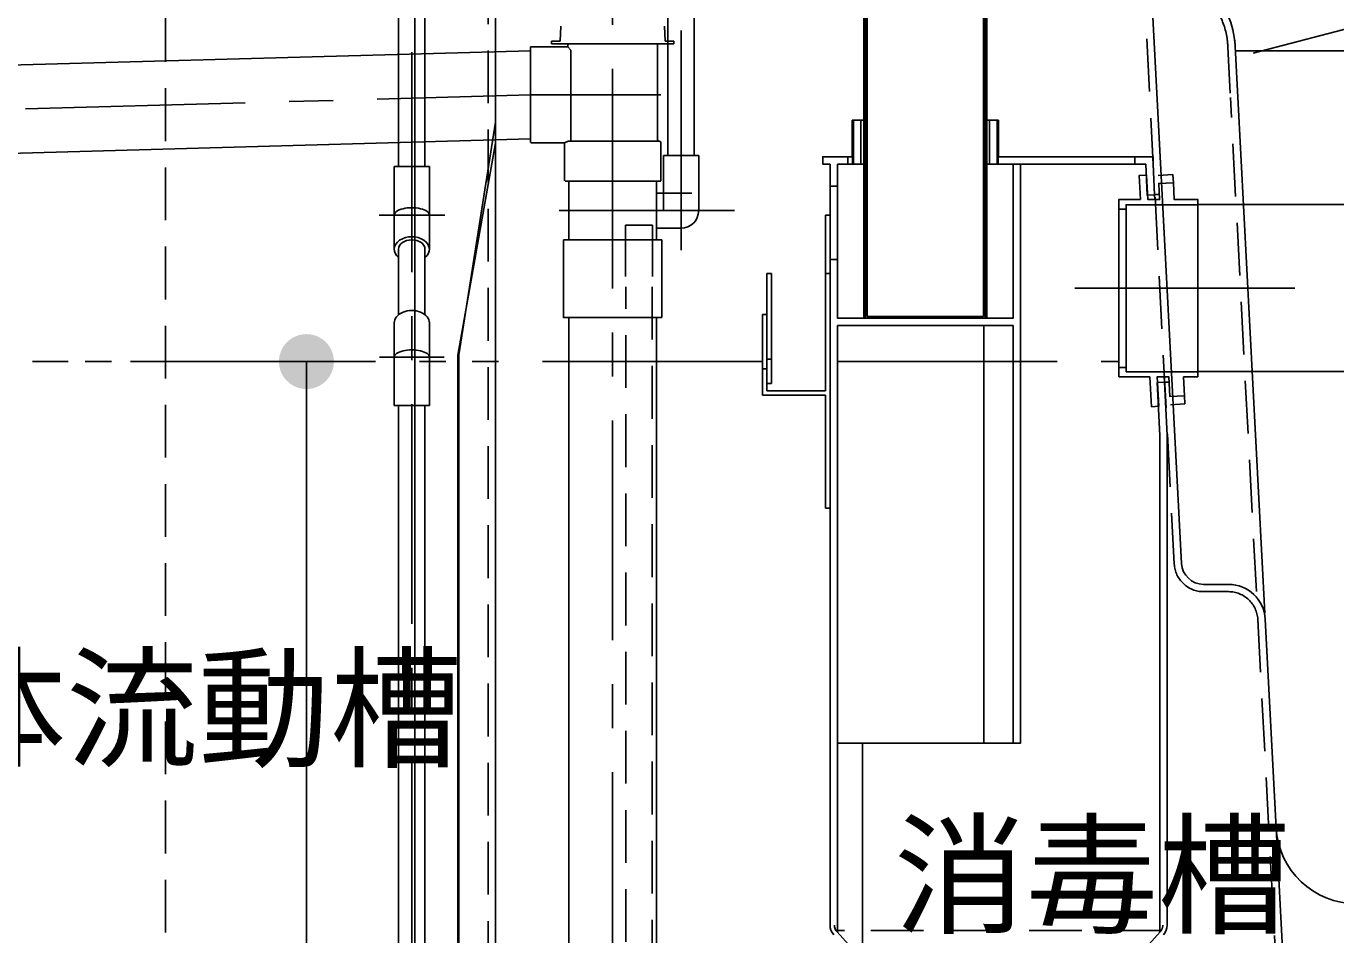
# Model space of a CAD drawing. Units: millimetres, scale not verified. Extents: x -22013 to 8910, y -6308 to 6308.
# Drawn here: x -4592 to -3699, y -2466 to -1846 of the extents above; entities that cross this region are included whole.
import ezdxf
from ezdxf.enums import TextEntityAlignment as Align

# ---------------------------------------------------------------- set-up
doc = ezdxf.new("R2010")
doc.units = ezdxf.units.MM
doc.header["$LTSCALE"] = 30
for name, pattern in [('CHAIN1', [8, 5, -1, 1, -1]), ('DASHED1', [1.8, 1.2, -0.6]), ('DOUBLE_CHAIN1', [8.8, 5, -1, 0.6, -0.6, 0.6, -1])]:
    doc.linetypes.add(name, pattern=pattern)
for name, color, linetype, lineweight in [('0-0_0E', 3, 'Continuous', 25), ('0-1_空気管', 3, 'Continuous', 25), ('0-2_09', 3, 'Continuous', 25), ('0-3_製作', 5, 'Continuous', 25), ('0-4_躯体', 3, 'Continuous', 25), ('0-5_文字', 3, 'Continuous', 25), ('0-6_機器', 3, 'Continuous', 25), ('0-9_水管', 3, 'Continuous', 25), ('0-A_0A', 3, 'Continuous', 25), ('0-C_07', 3, 'Continuous', 25), ('1-6_00クル-フ-6寸法', 132, 'Continuous', 25)]:
    doc.layers.add(name, color=color, linetype=linetype, lineweight=lineweight)
doc.styles.add('ＭＳ ゴシック', font='')
doc.styles.get('ＭＳ ゴシック').set_extended_font_data('MS Gothic')

msp = doc.modelspace()

# ---------------------------------------------------------------- linework, layer by layer
at = {"layer": '0-0_0E'}
for p, q in [((-3619.77, -1829.31), (-3755.45, -1864.55)), ((-3768.01, -1855.74), (-3765.98, -1894.65)), ((-3063.31, -1863.08), (-3767.63, -1863.08)), ((-3793.11, -1967.87), (-3674.97, -1967.87)), ((-3674.97, -2081.87), (-3793.11, -2081.87))]:
    msp.add_line(p, q, dxfattribs=at)
at = {"layer": '0-0_0E', "linetype": 'DASHED1'}
msp.add_line((-3773.01, -1856.01), (-3770.97, -1894.91), dxfattribs=at)
at = {"layer": '0-0_0E'}
msp.add_arc((-3684.93, -2390.08), 55, 183, 270, dxfattribs=at)
at = {"layer": '0-1_空気管', "linetype": 'DASHED1'}
for p, q in [((-4277.33, -1754.82), (-4277.33, -3471.67)), ((-5071.64, -2075.08), (-4563.77, -2075.08))]:
    msp.add_line(p, q, dxfattribs=at)
at = {"layer": '0-1_空気管'}
for p, q in [((-4272.34, -1754.82), (-4272.34, -3474.08)), ((-4297.33, -2070.49), (-4272.34, -1911.73)), ((-4297.95, -3524.08), (-4297.95, -2070.73)), ((-4297.33, -2632.08), (-4297.33, -2070.49))]:
    msp.add_line(p, q, dxfattribs=at)
at = {"layer": '0-1_空気管', "linetype": 'DOUBLE_CHAIN1'}
for p, q in [((-4297.95, -2070.73), (-4272.34, -1926.03)), ((-4090.09, -2075.08), (-6278.11, -2075.08))]:
    msp.add_line(p, q, dxfattribs=at)
at = {"layer": '0-1_空気管'}
msp.add_lwpolyline([(-4327.33, -3524.85), (-4327.33, -1743.64), (-4282.07, -1744.82)], dxfattribs=at)
at = {"layer": '0-2_09', "linetype": 'DASHED1'}
for p, q in [((-3830.89, -1801.03), (-3809.29, -2213.13)), ((-3789.32, -2232.08), (-3772.28, -2232.08)), ((-3752.31, -2251.03), (-3732.34, -2632.08))]:
    msp.add_line(p, q, dxfattribs=at)
at = {"layer": '0-2_09'}
for p, q in [((-3768.01, -1855.74), (-3765.98, -1894.65)), ((-3747.52, -2246.72), (-3765.98, -1894.65)), ((-3772.28, -2227.08), (-3789.32, -2227.08))]:
    msp.add_line(p, q, dxfattribs=at)
for points in [[(-3804.3, -2212.86), (-3825.9, -1800.77)], [(-3644.34, -2632.08), (-3644.34, -2627.08), (-3727.59, -2627.08), (-3747.31, -2250.77)]]:
    msp.add_lwpolyline(points, dxfattribs=at)
at = {"layer": '0-2_09', "linetype": 'DASHED1'}
for centre, start, end in [((-3789.32, -2212.08), 183, 270), ((-3772.28, -2252.08), 3, 90)]:
    msp.add_arc(centre, 20, start, end, dxfattribs=at)
at = {"layer": '0-2_09'}
for centre, radius, start, end in [((-3789.32, -2212.08), 15, 183, 270), ((-3772.28, -2252.08), 25, 3, 90)]:
    msp.add_arc(centre, radius, start, end, dxfattribs=at)
at = {"layer": '0-3_製作', "color": 3, "linetype": 'CHAIN1'}
msp.add_line((-3877.11, -2025.08), (-3708.81, -2025.08), dxfattribs=at)
at = {"layer": '0-4_躯体', "linetype": 'CHAIN1'}
for p, q in [((-4145.66, -1999.08), (-4145.66, -1714.17)), ((-4329.33, -3454.06), (-4329.33, -1755.58)), ((-4192.33, -3465.27), (-4192.33, -1823.4)), ((-6032.33, -1943.08), (-4248.33, -1893.08)), ((-4248.33, -1893.08), (-4159.59, -1893.08)), ((-4228.83, -1972.08), (-4109.33, -1972.08)), ((-4306.74, -1975.08), (-4351.6, -1975.08)), ((-4307.33, -2072.08), (-4351.33, -2072.08))]:
    msp.add_line(p, q, dxfattribs=at)
at = {"layer": '0-4_躯体'}
for p, q in [((-4338.33, -1942.08), (-4338.33, -1803.08)), ((-4320.33, -1942.08), (-4320.33, -1803.08)), ((-4154.66, -1809.08), (-4154.66, -1934.58)), ((-4136.66, -1934.58), (-4136.66, -1809.08)), ((-4228.13, -1856.48), (-4227.59, -1846.23)), ((-4156.54, -1856.48), (-4157.08, -1846.23)), ((-4233.96, -1858.28), (-4233.96, -1856.48)), ((-4228.13, -1856.48), (-4233.96, -1856.48)), ((-4156.54, -1856.48), (-4150.71, -1856.48)), ((-4150.71, -1858.28), (-4150.71, -1856.48)), ((-4248.33, -1863.03), (-5024.2, -1884.59)), ((-4248.33, -1860.33), (-4222.83, -1860.33)), ((-4248.33, -1925.53), (-4248.33, -1860.33)), ((-4233.96, -1858.28), (-4150.71, -1858.28)), ((-4222.83, -1860.33), (-4222.83, -1858.28)), ((-4222.83, -1860.33), (-4220.83, -1862.58)), ((-4220.83, -1924.58), (-4220.83, -1862.58)), ((-4161.84, -1923.58), (-4161.84, -1858.28)), ((-5022.53, -1944.81), (-4248.33, -1923.13)), ((-4248.03, -1925.83), (-4225.08, -1925.83)), ((-4225.08, -1925.83), (-4222.72, -1924.58)), ((-4225.08, -1951.78), (-4225.08, -1925.83)), ((-4160.58, -1924.58), (-4222.72, -1924.58)), ((-4159.59, -1951.78), (-4159.59, -1925.58)), ((-4157.66, -1934.58), (-4157.66, -1972.08)), ((-4133.66, -1934.58), (-4157.66, -1934.58)), ((-4133.66, -1934.58), (-4133.66, -1972.08)), ((-4317.33, -1942.08), (-4341.33, -1942.08)), ((-4341.33, -1942.08), (-4341.33, -1998.41)), ((-4317.33, -1942.08), (-4317.33, -1998.41)), ((-4224.78, -1952.08), (-4159.88, -1952.08)), ((-4222.33, -1992.08), (-4222.33, -1952.08)), ((-4162.33, -1952.08), (-4162.33, -1992.08)), ((-4162.33, -1960.08), (-4138.33, -1960.08)), ((-4162.33, -1984.08), (-4145.66, -1984.08)), ((-4338.33, -2043.13), (-4338.33, -1998.41)), ((-4320.33, -2043.13), (-4320.33, -1998.41)), ((-4158.83, -1992.08), (-4225.83, -1992.08)), ((-4158.83, -2045.08), (-4158.83, -1992.08)), ((-4222.33, -3327.08), (-4222.33, -2045.08)), ((-4162.33, -3327.08), (-4162.33, -2045.08)), ((-4341.33, -2105.08), (-4341.33, -2048.74)), ((-4317.33, -2105.08), (-4317.33, -2048.74)), ((-4317.33, -2105.08), (-4341.33, -2105.08)), ((-4338.33, -3389.08), (-4338.33, -2105.08)), ((-4320.33, -3389.08), (-4320.33, -2105.08))]:
    msp.add_line(p, q, dxfattribs=at)
at = {"layer": '0-4_躯体', "linetype": 'DASHED1'}
for p, q in [((-4183.53, -1982.08), (-4183.53, -2017.08)), ((-4183.33, -3227.08), (-4183.33, -2024.08))]:
    msp.add_line(p, q, dxfattribs=at)
for points in [[(-4183.53, -1982.08), (-4165.13, -1982.08), (-4165.13, -2017.08)], [(-4165.33, -2024.08), (-4165.33, -3227.08), (-4183.33, -3227.08)]]:
    msp.add_lwpolyline(points, dxfattribs=at)
at = {"layer": '0-4_躯体'}
msp.add_lwpolyline([(-4158.83, -2045.08), (-4225.83, -2045.08), (-4225.83, -1992.08)], dxfattribs=at)
for centre, radius, start, end in [((-4160.83, -1923.58), 0.999, 180, 270), ((-4160.58, -1925.58), 0.999, 0, 90), ((-4159.89, -1951.78), 0.3, 270, 0), ((-4159.88, -1951.78), 0.3, 270, 0), ((-4145.66, -1972.08), 12, 270, 0)]:
    msp.add_arc(centre, radius, start, end, dxfattribs=at)
for centre, major_axis, ratio, start_param, end_param in [((-4329.33, -1975.08), (12, 0), 0.4142, 6.283185, 9.424778), ((-4329.33, -1998.41), (-12, 0), 0.7071, 2.418846, 7.005932), ((-4329.33, -1998.41), (-9, 0), 0.7072, 3.141593, 6.283185), ((-4329.33, -2048.74), (12, 0), 0.7071, 6.283185, 9.424778), ((-4329.33, -2072.08), (12, 0), 0.4142, 6.283185, 9.424778)]:
    msp.add_ellipse(centre, major_axis=major_axis, ratio=ratio, start_param=start_param, end_param=end_param, dxfattribs=at)
at = {"layer": '0-6_機器', "linetype": 'CHAIN1'}
msp.add_line((-4039.09, -2075.08), (-3847.11, -2075.08), dxfattribs=at)
at = {"layer": '0-9_水管'}
for p, q in [((-4021.09, -2045.36), (-4021.09, -1745.36)), ((-4019.88, -2045.36), (-4019.88, -1745.36)), ((-3939.32, -2044.36), (-3939.32, -1746.36)), ((-3938.29, -1745.36), (-3938.29, -2045.36)), ((-3937.09, -2045.36), (-3937.09, -1745.36)), ((-4029.09, -1910.36), (-4021.09, -1910.36)), ((-4029.09, -1935.36), (-4029.09, -1910.36)), ((-4028.08, -1940.36), (-4028.08, -1910.36)), ((-4022.96, -1910.36), (-4022.96, -1940.36)), ((-3937.09, -1910.36), (-3929.09, -1910.36)), ((-3935.21, -1940.36), (-3935.21, -1910.36)), ((-3930.1, -1910.36), (-3930.1, -1940.36)), ((-3929.09, -1935.36), (-3929.09, -1910.36)), ((-4031.91, -1935.36), (-4031.91, -1940.36)), ((-4028.72, -1935.36), (-4028.72, -1940.36)), ((-3929.45, -1940.36), (-3929.45, -1935.36)), ((-3836.26, -1940.36), (-3836.26, -1935.36)), ((-4044.09, -2459.68), (-4044.09, -1940.36)), ((-4021.09, -1940.36), (-4039.09, -1940.36)), ((-3937.09, -1940.36), (-3828.79, -1940.36)), ((-4039.09, -1955.36), (-4044.09, -1955.36)), ((-3810.19, -1947.5), (-3820.18, -1948.03)), ((-3809.9, -1953.03), (-3810.19, -1947.5)), ((-3819.49, -1961.08), (-3822.7, -1961.08)), ((-3822.51, -1964.58), (-3822.68, -1961.34)), ((-3842.11, -1971.08), (-3847.11, -1971.08)), ((-4047.09, -2095.08), (-4047.09, -1975.08)), ((-4044.09, -1975.08), (-4047.09, -1975.08)), ((-4044.09, -2005.36), (-4039.09, -2005.36)), ((-4087.09, -2015.08), (-4087.09, -2095.08)), ((-4087.09, -2015.08), (-4084.09, -2015.08)), ((-4084.09, -2015.08), (-4084.09, -2090.08)), ((-4047.09, -2015.08), (-4044.09, -2015.08)), ((-4090.09, -2098.08), (-4090.09, -2042.94)), ((-4087.09, -2042.94), (-4090.09, -2042.94)), ((-4018.85, -2044.36), (-3939.32, -2044.36)), ((-4039.09, -2050.36), (-4039.09, -2464.45)), ((-3919.09, -2050.36), (-4039.09, -2050.36)), ((-3939.2, -2050.36), (-3939.2, -2335.36)), ((-3919.09, -2335.36), (-3919.09, -2050.36)), ((-4090.09, -2080.08), (-4087.09, -2080.08)), ((-4087.09, -2073.37), (-4084.09, -2073.37)), ((-3847.11, -2079.08), (-3842.11, -2079.08)), ((-4084.09, -2090.08), (-4087.09, -2090.08)), ((-3842.11, -2082.08), (-3793.11, -2082.08)), ((-3816.17, -2085.58), (-3815.99, -2089.08)), ((-3815.99, -2089.08), (-3812.78, -2089.08)), ((-4047.09, -2098.08), (-4090.09, -2098.08)), ((-4087.09, -2095.08), (-4047.09, -2095.08)), ((-3801.99, -2104.02), (-3802.28, -2098.49)), ((-3811.97, -2104.54), (-3801.99, -2104.02)), ((-3819.09, -2464.45), (-3819.09, -2125.5)), ((-3814.09, -2125.36), (-3814.09, -2459.54)), ((-4022.01, -2335.36), (-4022.01, -2475.36))]:
    msp.add_line(p, q, dxfattribs=at)
at = {"layer": '0-9_水管', "linetype": 'DASHED1'}
for p in [(-3773.01, -1856.01), (-3753.3, -2232.08)]:
    msp.add_line(p, (-3770.97, -1894.91), dxfattribs=at)
at = {"layer": '0-9_水管'}
for points in [[(-3939.32, -1746.36), (-4018.85, -1746.36), (-4018.85, -2044.36)], [(-4044.09, -1940.36), (-4049.09, -1940.36), (-4049.09, -1935.36), (-4028.72, -1935.36)], [(-3929.45, -1935.36), (-3823.78, -1935.36), (-3823.78, -1940.36), (-3822.68, -1961.34)], [(-3914.09, -1940.36), (-3914.09, -2335.36), (-4039.09, -2335.36)], [(-4039.09, -1940.36), (-4039.09, -2045.36), (-3919.09, -2045.36), (-3919.09, -1940.36)], [(-3822.68, -1961.34), (-3827.68, -1961.6), (-3828.79, -1940.36)], [(-3832.33, -1964.58), (-3833.19, -1948.07), (-3828.2, -1947.81), (-3827.32, -1964.58), (-3819.31, -1964.58), (-3819.89, -1953.56), (-3809.9, -1953.03), (-3809.29, -1964.58), (-3793.11, -1964.58), (-3793.11, -2085.58)], [(-3847.11, -2085.58), (-3847.11, -1964.58), (-3832.33, -1964.58)], [(-3793.11, -1968.08), (-3842.11, -1968.08), (-3842.11, -2082.08)], [(-3824.92, -2105.86), (-3825.98, -2085.58), (-3847.11, -2085.58)], [(-3793.11, -2085.58), (-3802.95, -2085.58), (-3802.28, -2098.49), (-3812.26, -2099.01), (-3812.97, -2085.58), (-3820.98, -2085.58), (-3819.93, -2105.6), (-3824.92, -2105.86)], [(-3819.09, -2125.5), (-3820.98, -2089.42), (-3815.98, -2089.16), (-3814.09, -2125.36)], [(-4044.09, -2175.08), (-4047.09, -2175.08), (-4047.09, -2098.08)]]:
    msp.add_lwpolyline(points, dxfattribs=at)
at = {"layer": '0-9_水管', "linetype": 'DASHED1'}
msp.add_arc((-3822.77, -1861.79), 50, 3, 86.866, dxfattribs=at)
at = {"layer": '0-A_0A', "linetype": 'DASHED1'}
msp.add_line((-3818.23, -2463.38), (-4040.07, -2463.38), dxfattribs=at)
at = {"layer": '0-A_0A'}
for p, q in [((-4039.29, -2464.22), (-4023.86, -2481.37)), ((-3818.89, -2464.22), (-3834.32, -2481.37))]:
    msp.add_line(p, q, dxfattribs=at)
for centre, radius, start, end in [((-4034.09, -2459.54), 10, 180, 221.987), ((-4034.09, -2459.54), 7, 180, 221.987), ((-3824.09, -2459.54), 10, 318.013, 0)]:
    msp.add_arc(centre, radius, start, end, dxfattribs=at)
at = {"layer": '0-A_0A', "linetype": 'DASHED1'}
msp.add_arc((-3824.09, -2459.54), 7, 318.013, 0, dxfattribs=at)
at = {"layer": '0-C_07', "linetype": 'DASHED1'}
msp.add_line((-4497.33, -1294.63), (-4497.33, -3562.1), dxfattribs=at)
at = {"layer": '0-C_07'}
msp.add_arc((-3822.77, -1861.79), 55, 3, 86.866, dxfattribs=at)
at = {"layer": '1-6_00クル-フ-6寸法', "color": 4}
for p, q in [((-4521.19, -2075.08), (-4401.19, -2075.08)), ((-4401.19, -2075.08), (-4401.19, -3524.84))]:
    msp.add_line(p, q, dxfattribs=at)
at = {"layer": '1-6_00クル-フ-6寸法'}
for points in [[(-4401.19, -2075.08), (-4417.02, -2065.03), (-4415.64, -2063.13)], [(-4401.19, -2075.08), (-4415.64, -2063.13), (-4414.03, -2061.41)], [(-4401.19, -2075.08), (-4414.03, -2061.41), (-4412.21, -2059.91)], [(-4401.19, -2075.08), (-4412.21, -2059.91), (-4410.23, -2058.65)], [(-4401.19, -2075.08), (-4410.23, -2058.65), (-4408.1, -2057.65)], [(-4401.19, -2075.08), (-4408.1, -2057.65), (-4405.86, -2056.92)], [(-4401.19, -2075.08), (-4405.86, -2056.92), (-4403.54, -2056.48)], [(-4401.19, -2075.08), (-4403.54, -2056.48), (-4401.19, -2056.33)], [(-4401.19, -2075.08), (-4401.19, -2056.33), (-4398.84, -2056.48)], [(-4401.19, -2075.08), (-4398.84, -2056.48), (-4396.53, -2056.92)], [(-4401.19, -2075.08), (-4396.53, -2056.92), (-4394.29, -2057.65)], [(-4401.19, -2075.08), (-4394.29, -2057.65), (-4392.16, -2058.65)], [(-4401.19, -2075.08), (-4392.16, -2058.65), (-4390.17, -2059.91)], [(-4401.19, -2075.08), (-4390.17, -2059.91), (-4388.36, -2061.41)], [(-4401.19, -2075.08), (-4388.36, -2061.41), (-4386.75, -2063.13)], [(-4401.19, -2075.08), (-4386.75, -2063.13), (-4385.36, -2065.03)], [(-4401.19, -2075.08), (-4419.91, -2073.9), (-4419.61, -2071.57)], [(-4401.19, -2075.08), (-4419.61, -2071.57), (-4419.03, -2069.28)], [(-4401.19, -2075.08), (-4419.03, -2069.28), (-4418.16, -2067.1)], [(-4401.19, -2075.08), (-4418.16, -2067.1), (-4417.02, -2065.03)], [(-4401.19, -2075.08), (-4385.36, -2065.03), (-4384.23, -2067.1)], [(-4401.19, -2075.08), (-4384.23, -2067.1), (-4383.36, -2069.28)], [(-4401.19, -2075.08), (-4383.36, -2069.28), (-4382.78, -2071.57)], [(-4401.19, -2075.08), (-4382.78, -2071.57), (-4382.48, -2073.9)], [(-4401.19, -2075.08), (-4419.91, -2076.26), (-4419.91, -2073.9)], [(-4401.19, -2075.08), (-4419.61, -2078.59), (-4419.91, -2076.26)], [(-4401.19, -2075.08), (-4419.03, -2080.87), (-4419.61, -2078.59)], [(-4401.19, -2075.08), (-4418.16, -2083.06), (-4419.03, -2080.87)], [(-4401.19, -2075.08), (-4417.02, -2085.13), (-4418.16, -2083.06)], [(-4401.19, -2075.08), (-4415.64, -2087.03), (-4417.02, -2085.13)], [(-4401.19, -2075.08), (-4414.03, -2088.75), (-4415.64, -2087.03)], [(-4401.19, -2075.08), (-4412.21, -2090.25), (-4414.03, -2088.75)], [(-4401.19, -2075.08), (-4410.23, -2091.51), (-4412.21, -2090.25)], [(-4401.19, -2075.08), (-4408.1, -2092.51), (-4410.23, -2091.51)], [(-4401.19, -2075.08), (-4405.86, -2093.24), (-4408.1, -2092.51)], [(-4401.19, -2075.08), (-4403.54, -2093.68), (-4405.86, -2093.24)], [(-4401.19, -2075.08), (-4401.19, -2093.83), (-4403.54, -2093.68)], [(-4401.19, -2075.08), (-4382.48, -2073.9), (-4382.48, -2076.26)], [(-4401.19, -2075.08), (-4398.84, -2093.68), (-4401.19, -2093.83)], [(-4401.19, -2075.08), (-4396.53, -2093.24), (-4398.84, -2093.68)], [(-4401.19, -2075.08), (-4394.29, -2092.51), (-4396.53, -2093.24)], [(-4401.19, -2075.08), (-4392.16, -2091.51), (-4394.29, -2092.51)], [(-4401.19, -2075.08), (-4390.17, -2090.25), (-4392.16, -2091.51)], [(-4401.19, -2075.08), (-4388.36, -2088.75), (-4390.17, -2090.25)], [(-4401.19, -2075.08), (-4386.75, -2087.03), (-4388.36, -2088.75)], [(-4401.19, -2075.08), (-4385.36, -2085.13), (-4386.75, -2087.03)], [(-4401.19, -2075.08), (-4384.23, -2083.06), (-4385.36, -2085.13)], [(-4401.19, -2075.08), (-4383.36, -2080.87), (-4384.23, -2083.06)], [(-4401.19, -2075.08), (-4382.78, -2078.59), (-4383.36, -2080.87)], [(-4401.19, -2075.08), (-4382.48, -2076.26), (-4382.78, -2078.59)]]:
    msp.add_solid(points, dxfattribs=at)

# ---------------------------------------------------------------- texts
at = {"layer": '0-5_文字', "color": 4, "style": 'ＭＳ ゴシック'}
for s, p in [('担体流動槽', (-4745.12, -2364.65)), ('消毒槽', (-4000.49, -2478.23))]:
    msp.add_text(s, height=65.98, dxfattribs=at).set_placement(p, align=Align.BOTTOM_LEFT)

doc.saveas('drawing.dxf')
